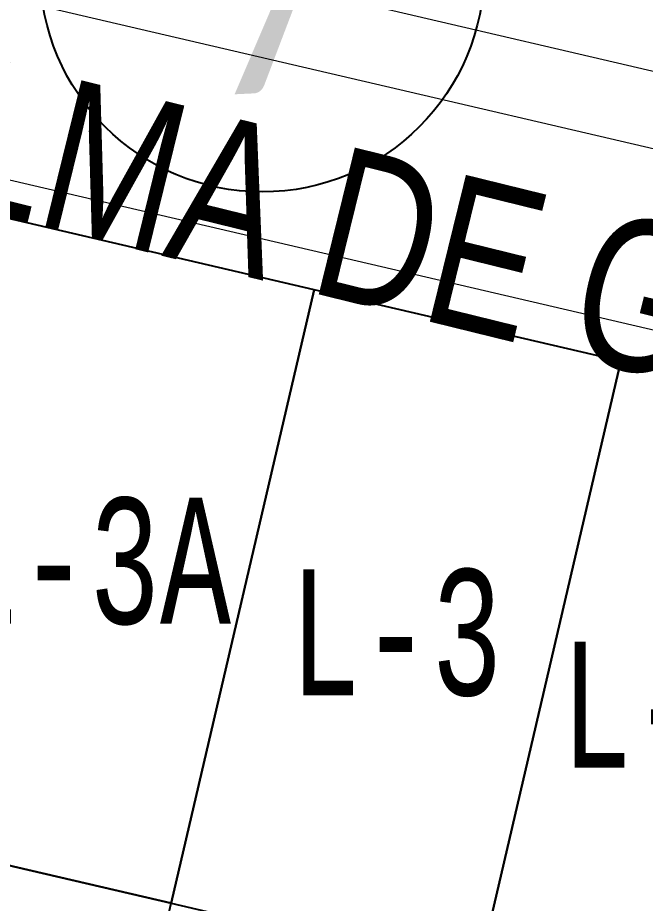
# Model space of a CAD drawing. Header units: millimetres. Extents: x 474016 to 477875, y 2288607 to 2292200.
# Drawn here: x 474153.86 to 474178.76, y 2289166.17 to 2289201.31 of the extents above; entities that cross this region are included whole.
import ezdxf
from ezdxf.enums import TextEntityAlignment as Align

# ---------------------------------------------------------------- set-up
doc = ezdxf.new("R2010")
doc.units = ezdxf.units.MM
doc.header["$LTSCALE"] = 50
for name, color, linetype, lineweight in [('BANQUETA', 251, 'Continuous', 5), ('JARDINES', 98, 'Continuous', 13), ('LOTES', 6, 'Continuous', 15), ('NO DE MZ', 3, 'Continuous', 18), ('vialidad', 5, 'Continuous', 13)]:
    doc.layers.add(name, color=color, linetype=linetype, lineweight=lineweight)
doc.layers.add('CVL_LOTIF', color=1, linetype='Continuous')
doc.layers.add('MZ Y LT', color=7, linetype='Continuous', lineweight=13, true_color=0x0d2bf2)
doc.styles.add('Legend', font='calibri.ttf')
doc.styles.add('MONOTXT4', font='MONOTXT4.shx', dxfattribs={"width": 0.55})
doc.styles.get("Standard").update_dxf_attribs({"font": 'arial.ttf'})

msp = doc.modelspace()

# ---------------------------------------------------------------- linework, layer by layer
at = {"color": 3}
msp.add_circle((474163.563, 2289203.212), 8.813, dxfattribs=at)
at = {"layer": 'BANQUETA'}
msp.add_lwpolyline([(474093.063, 2289154.547), (474214.801, 2289126.176, 0.414214), (474217.203, 2289127.67), (474228.324, 2289175.392, 0.414214), (474226.83, 2289177.793), (474105.093, 2289206.164)], format="xyb", dxfattribs=at)
at = {"layer": 'CVL_LOTIF'}
for points in [[(474165.621, 2289190.518), (474153.447, 2289193.355), (474147.773, 2289169.007), (474159.947, 2289166.17)], [(474177.795, 2289187.681), (474165.621, 2289190.518), (474159.947, 2289166.17), (474172.121, 2289163.333)], [(474189.969, 2289184.844), (474177.795, 2289187.681), (474172.121, 2289163.333), (474184.295, 2289160.496)], [(474159.947, 2289166.17), (474147.773, 2289169.007), (474142.099, 2289144.66), (474154.273, 2289141.823)]]:
    msp.add_lwpolyline(points, close=True, dxfattribs=at)
at = {"layer": 'JARDINES'}
msp.add_lwpolyline([(474229.1, 2289187.532, -0.388075), (474228.419, 2289184.611), (474118.368, 2289210.258, -0.386646), (474119.049, 2289213.179)], format="xyb", close=True, dxfattribs=at)
at = {"layer": 'LOTES'}
for p, q in [((474159.947, 2289166.17), (474165.621, 2289190.518)), ((474172.121, 2289163.333), (474177.795, 2289187.681))]:
    msp.add_line(p, q, dxfattribs=at)

# ---------------------------------------------------------------- texts
at = {"layer": 'MZ Y LT', "lineweight": 13, "style": 'MONOTXT4', "width": 0.65}
for s, p in [('L-3A', (474156.697, 2289179.762)), ('L-3', (474168.871, 2289176.925)), ('L-2A', (474181.045, 2289174.088))]:
    msp.add_text(s, height=5, dxfattribs=at).set_placement(p, align=Align.MIDDLE)
at = {"layer": 'NO DE MZ', "lineweight": 9, "style": 'Legend', "width": 0.65}
msp.add_text('9', height=10, rotation=2.7155, dxfattribs=at).set_placement((474163.459, 2289203.382), align=Align.MIDDLE)
at = {"layer": 'vialidad', "color": 5, "width": 0.75}
msp.add_text('PALMA DE GUANO', height=6, rotation=346.1813, dxfattribs=at).set_placement((474171.107, 2289192.12), align=Align.MIDDLE)

doc.saveas('drawing.dxf')
